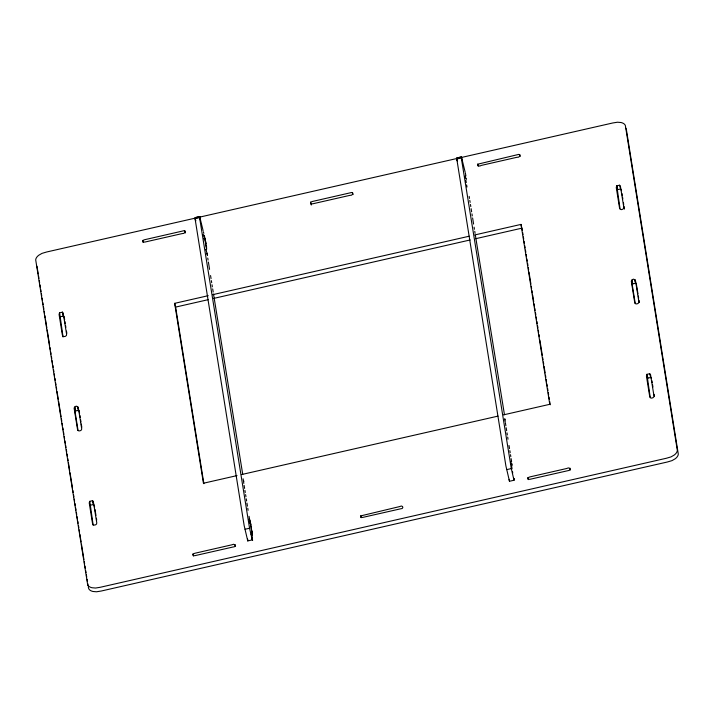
<?xml version="1.0" encoding="UTF-8"?>
<svg xmlns="http://www.w3.org/2000/svg" width="714" height="714" viewBox="0 0 714 714"><rect width="100%" height="100%" fill="white"/><g stroke="black" fill="none" stroke-linecap="round" stroke-linejoin="round"><path stroke-width="1.07" d="M252.64 540.373L252.033 537.981L252.274 539.891L247.749 540.926L247.544 539.257M514.026 479.353L513.768 478.326L514.009 480.236L509.484 481.272L509.243 479.362L509.501 480.388M527.887 477.746L528.119 479.317L529.966 479.299L567.514 470.767C571.789 470.865 570.013 466.215 566.541 468.536L529.797 476.934L527.887 477.746L528.369 479.621M192.958 554.064L193.262 555.715L194.976 555.644L232.568 547.111C236.736 547.343 235.209 542.676 231.8 544.827L194.913 553.252L192.958 554.064L193.44 555.938M360.686 515.91L399.554 506.601C403.026 504.352 404.481 509.118 400.322 508.877L362.73 517.409L361.016 517.48L360.686 515.91L361.195 517.704M142.818 240.448L143.05 242.117L145.12 242.01L182.008 233.621C185.881 234.21 185.872 229.132 182.016 231.166L144.433 239.761L142.818 240.448L143.246 242.421M310.572 202.214L310.795 203.883L312.866 203.776L349.762 195.386C353.635 195.984 353.617 190.897 349.771 192.932L312.188 201.526L310.572 202.214L311.295 205.025M207.363 253.131L206.881 253.568M477.702 164.202L516.972 154.822C521.015 152.814 520.622 158.017 516.749 157.33L481.227 165.425C478.755 167.835 476.434 162.613 478.184 166.076M74.497 407.15L74.131 408.229L77.603 429.944C78.174 431.774 81.878 430.81 81.717 428.953L78.254 407.346C74.22 403.58 74.649 409.247 75.104 411.978L78.049 430.435M631.694 280.165L631.319 281.254L634.791 302.95C635.362 304.78 639.057 303.825 638.905 301.968L635.442 280.352C631.39 276.595 631.863 282.271 632.283 285.002L635.237 303.441M646.777 374.422L646.438 376.099L649.731 396.645C649.847 399.474 655.14 397.885 653.881 395.342L650.543 374.68L649.713 373.717L646.929 374.341L650.195 397.27M616.637 185.899L616.28 187.586L619.565 208.122C619.645 210.907 624.857 209.443 623.741 206.944L620.395 186.193L619.582 185.203L616.789 185.827L619.984 208.399M59.503 312.848L59.075 314.437L62.341 334.893C62.145 337.784 67.446 336.669 66.589 334.152L63.144 313.018L62.448 312.205L59.619 312.803L63.055 337.017M89.687 501.353L89.232 502.924L92.49 523.291C92.168 526.28 97.586 525.245 96.747 522.675L93.32 501.558L92.472 500.71L89.794 501.317L93.168 525.245M205.909 249.82L206.489 248.659L204.418 235.682L203.115 234.951M251.016 534.304L251.988 533.055L249.918 520.087L248.918 519.274M75.47 410.898L78.861 410.425M632.658 283.913L635.585 283.199L636.308 283.842L637.968 293.829M647.75 378.17L650.686 377.465L651.507 378.429M617.61 189.647L620.707 188.996L621.51 190.709M60.467 316.597L63.876 316.302M90.651 505.101L93.757 504.539L94.605 506.931M195.341 218.823L195.163 217.627L199.688 216.592L203.106 230.631M457.335 160.695L456.898 157.972L461.422 156.937L465.144 172.128M195.163 217.627L199.724 216.69M456.898 157.972L461.422 156.937M459.057 158.008L46.606 252.006L42.01 253.372L38.788 255.219A10.942 6.051 -14.5 0 0 35.7 259.887L87.679 584.757A10.942 6.051 -14.5 0 0 91.99 587.738L95.56 588.033L100.255 587.283L666.421 458.245L671.017 456.889L674.239 455.032A10.942 6.051 -14.5 0 0 677.327 450.364L625.357 125.503A10.942 6.051 -14.5 0 0 621.037 122.522L617.476 122.219L612.773 122.969L461.217 157.517M247.749 540.926L244.161 525.575L195.047 218.627L199.572 217.591L200.241 219.974L199.688 216.592M509.484 481.272L505.896 465.921L456.781 158.972L461.306 157.946L461.976 160.32L461.431 157.089M203.686 238.788L205.266 239.065M237.021 475.595L203.436 483.244L174.653 303.343L208.238 295.685M212.567 294.703L469.214 236.209M474.614 234.977L520.997 224.41L522.318 230.345M203.883 483.699L175.626 307.091L208.122 299.684M213.54 298.443L470.187 239.958M475.578 238.726L521.97 228.15M241.35 474.605L498.006 416.11M503.397 414.888L549.78 404.311L520.997 224.41M249.632 523.085L250.569 523.192L250.989 524.495M245.036 529.261L249.561 528.235L199.572 217.591M506.77 469.616L511.295 468.58L461.306 157.946M235.058 544.487L235.54 546.353M514.009 480.236L511.295 468.58M252.229 539.811L249.561 528.235M79.12 410.836L79.575 413.254M64.117 316.757L64.653 319.72M456.781 158.972L457.308 160.846M195.047 218.627L195.716 221.01L195.431 219.332M456.933 158.071L457.237 159.195M465.385 173.029L465.903 175.965M203.41 231.773L203.82 233.424M619.582 185.203L620.546 188.951M616.789 185.827L617.753 189.567M634.773 279.477L635.746 283.226M634.612 279.451L635.585 283.199M631.836 280.084L632.8 283.824M649.713 373.717L650.686 377.465M646.929 374.341L647.893 378.09M519.774 154.536L520.256 156.411M569.986 468.143L570.468 470.008M477.773 164.095L478.255 165.969M466.51 179.303L466.251 178.17M505.057 419.966L504.744 418.761L505.235 421.813M511.992 463.761L512.357 465.189M514.464 479.183L514.499 479.683M352.564 192.637L353.144 194.574M205.257 240.823L204.168 235.62M203.651 234.852L204.623 238.601M206.06 249.757L206.783 252.569M207.479 255.255L207.042 253.559L207.274 255.032M184.908 230.934L185.39 232.809M184.81 230.863L185.301 232.737M243.117 478.799L243.822 483.44M243.581 480.611L243.822 481.522M249.177 519.248L250.944 526.066M251.542 534.161L252.506 537.91M174.653 303.343L175.626 307.091M62.448 312.205L63.421 315.945M62.288 312.197L63.26 315.945M77.585 406.462L78.549 410.211M77.424 406.436L78.397 410.184M74.64 407.069L75.613 410.818M92.633 500.719L93.605 504.468M92.472 500.71L93.445 504.45M247.544 539.132L247.767 540.034M205.311 241.02L205.935 244.349M465.198 176.046L465.564 178.214M88.313 586.988L88.643 588.497A10.942 6.051 -14.5 0 0 92.963 591.478L96.524 591.781L101.227 591.031L667.394 461.994L671.99 460.628L675.212 458.781A10.942 6.051 -14.5 0 0 678.3 454.113L626.321 129.243A10.942 6.051 -14.5 0 0 625.696 128.234M251.078 526.682L252.47 535.17M250.159 523.023L249.079 516.311M621.956 193.467L622.269 195.413M622.554 197.198L622.84 198.983M623.438 202.758L623.724 204.516M624 206.275L624.447 209.077M638.316 295.989L638.664 298.149M639.012 300.317L639.351 302.477M651.918 380.723L652.212 382.588M652.507 384.4L652.926 387.042M654.104 394.387L654.408 396.332M522.666 232.541L523.023 234.736M523.371 236.932L523.719 239.128M524.076 241.314L524.424 243.51M524.772 245.705L525.129 247.901M525.477 250.096L525.825 252.283M526.182 254.479L526.53 256.674M526.878 258.87L527.235 261.065M527.584 263.261L527.932 265.447M528.289 267.643L528.637 269.838M528.985 272.034L530.921 284.101M531.27 286.296L531.618 288.492M531.975 290.678L532.323 292.874M532.671 295.069L533.724 301.656M534.081 303.843L534.429 306.038M534.777 308.234L535.134 310.429M535.482 312.625L535.83 314.82M536.187 317.007L536.535 319.203M536.883 321.398L537.24 323.594M537.588 325.789L537.937 327.976M538.285 330.171L538.642 332.367M538.99 334.563L539.338 336.758M539.864 340.042L542.328 355.402M542.676 357.598L543.024 359.794M543.381 361.989L543.729 364.185M544.077 366.371L545.13 372.958M545.487 375.153L545.835 377.349M546.183 379.536L546.54 381.731M546.888 383.927L547.236 386.122M547.593 388.318L547.941 390.504M548.29 392.7L548.647 394.896M548.995 397.091L549.343 399.287M549.7 401.482L550.226 404.767M504.468 414.718L475.399 235.343M469.169 196.386L469.491 198.394M469.812 200.402L470.133 202.41M470.464 204.499L470.803 206.587M471.133 208.667L471.633 211.799M471.963 213.861L472.293 215.896M472.614 217.94L473.596 224.053M474.096 227.168L474.426 229.248M474.756 231.318L475.087 233.398M505.396 422.804L505.869 425.767M506.181 427.748L506.663 430.712M507.002 432.836L507.342 434.96M507.681 437.084L508.02 439.199M509.02 445.474L509.519 448.562M509.85 450.623L510.171 452.685M510.501 454.693L510.813 456.665M511.126 458.629L511.599 461.574M465.885 180.24L466.26 182.579M466.635 184.935L466.974 187.023M510.858 461.306L511.438 464.912M511.563 465.698L512.063 468.83M512.509 471.642L512.741 473.07M205.703 241.403L206.025 243.429M206.4 245.768L206.649 247.339M252.069 531.243L252.319 532.805M206.096 245.348L206.703 249.124M242.733 474.373L213.513 294.025M207.756 258.049L208.077 260.057M208.399 262.065L209.568 269.365M210.559 275.55L211.049 278.603M211.371 280.647L211.701 282.682M212.022 284.743L212.361 286.814M212.692 288.893L213.191 292.008M244.134 485.422L244.607 488.385M244.929 490.366L245.268 492.49M245.607 494.606L245.946 496.73M246.285 498.854L246.625 500.978M246.955 503.067L247.455 506.155M247.785 508.216L248.115 510.278M64.938 321.55L65.286 323.692M65.581 325.548L65.875 327.396M66.473 331.126L66.83 333.331M94.989 509.341L95.337 511.545M95.515 512.643L95.962 515.446M96.408 518.23L96.702 520.078M79.914 415.414L80.263 417.574M80.611 419.734L80.95 421.894M81.298 424.054L81.815 427.302M37.003 266.286L38.235 273.971M38.583 276.166L38.931 278.371M39.288 280.566L39.636 282.762M39.993 284.957L40.341 287.153M40.689 289.349L41.046 291.544M41.394 293.74L41.742 295.935M42.099 298.14L42.447 300.335M42.804 302.531L43.152 304.726M43.5 306.922L43.857 309.117M44.206 311.313L44.554 313.508M44.911 315.704L45.259 317.909M45.616 320.104L46.838 327.788M47.195 329.984L49.65 345.362M50.007 347.557L50.355 349.753M50.712 351.948L51.06 354.153M51.408 356.348L51.765 358.544M52.113 360.74L52.461 362.935M52.818 365.131L53.166 367.326M53.523 369.522L53.871 371.717M54.219 373.922L54.576 376.117M54.924 378.313L55.281 380.508M55.63 382.704L55.978 384.9M56.335 387.095L56.683 389.291M57.031 391.486L58.262 399.18M58.619 401.375L61.074 416.753M61.431 418.948L61.779 421.144M62.127 423.34L62.484 425.535M62.832 427.731L63.189 429.926M63.537 432.131L63.885 434.326M64.242 436.522L64.59 438.717M64.938 440.913L65.295 443.108M65.643 445.304L66 447.499M66.348 449.704L66.697 451.9M67.054 454.095L67.402 456.291M67.75 458.486L68.107 460.682M68.455 462.877L69.686 470.571M70.034 472.766L72.498 488.144M72.846 490.339L73.203 492.535M73.551 494.731L73.908 496.926M74.256 499.122L74.604 501.317M74.961 503.513L75.309 505.708M75.657 507.913L76.014 510.108M76.362 512.304L76.719 514.499M77.067 516.695L77.415 518.891M77.772 521.086L78.121 523.282M78.469 525.477L78.826 527.682M79.174 529.877L79.531 532.073M79.879 534.268L81.11 541.953M81.458 544.148L83.922 559.526M84.27 561.722L84.627 563.926M84.975 566.122L85.323 568.317M85.68 570.513L86.028 572.708M86.376 574.904L86.733 577.099M87.081 579.295L87.438 581.491M87.786 583.695L88.134 585.891"/></g></svg>
